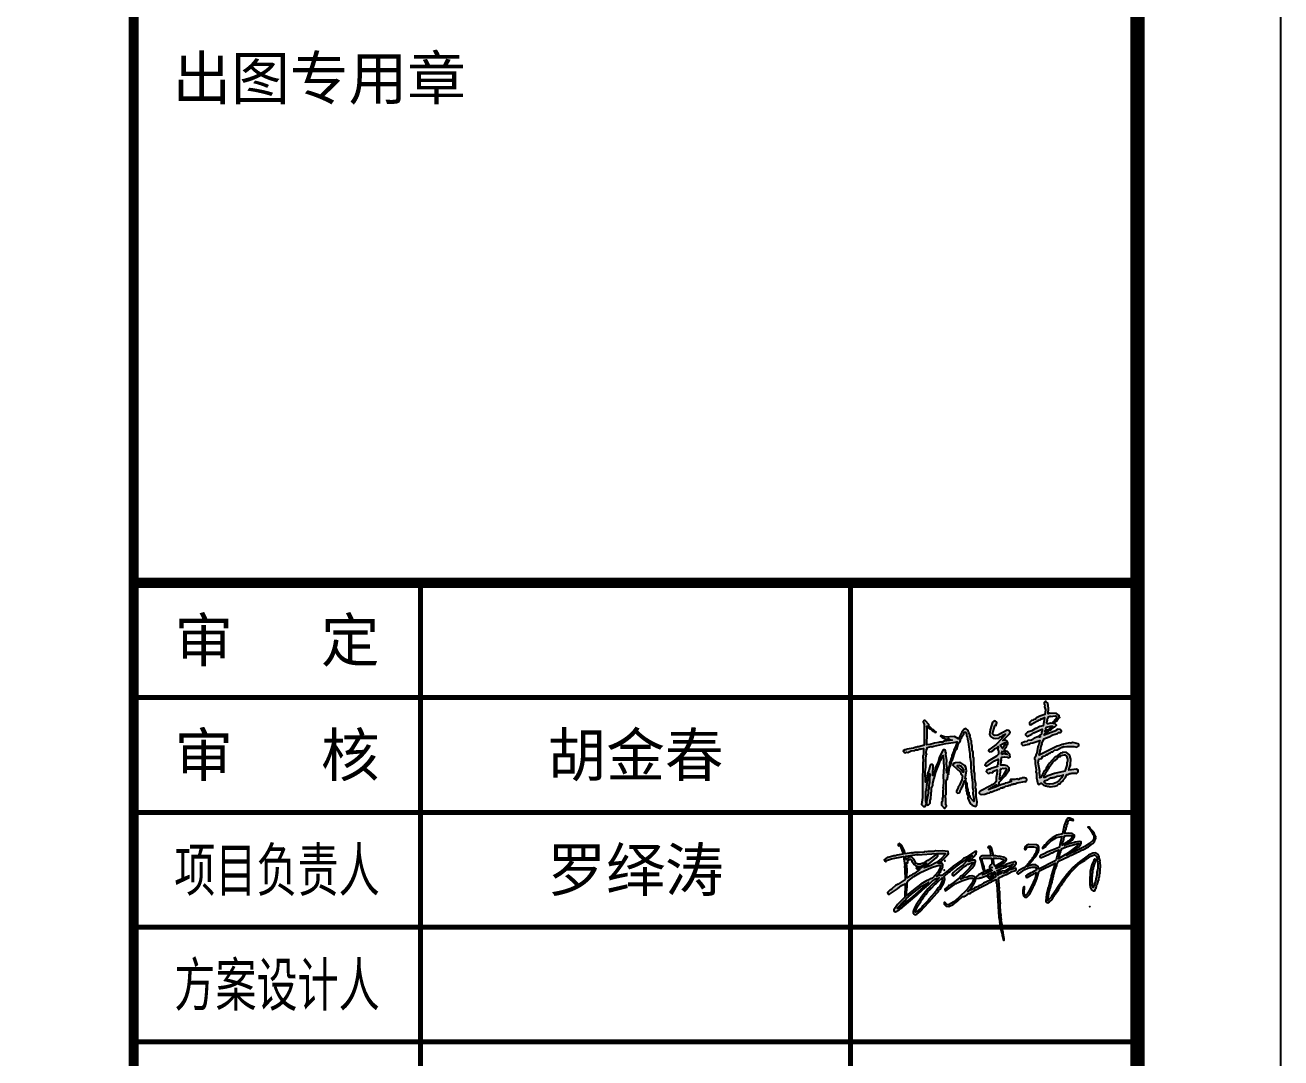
# Model space of a CAD drawing. Extents: x 12300 to 361047, y -1498650 to 1244242.
# Drawn here: x 280691 to 289447, y 100685 to 107884 of the extents above; entities that cross this region are included whole.
import ezdxf
from ezdxf.enums import TextEntityAlignment as Align

# ---------------------------------------------------------------- set-up
doc = ezdxf.new("R2010")
doc.units = 0
doc.header["$LTSCALE"] = 1000
doc.header["$MEASUREMENT"] = 0
doc.layers.get('0').update_dxf_attribs({"color": 8, "linetype": 'CONTINUOUS'})
for name, color, linetype in [('BZ_标准图框', 8, 'CONTINUOUS'), ('TWT_TITLE', 7, 'CONTINUOUS'), ('电子签名', 3, 'CONTINUOUS')]:
    doc.layers.add(name, color=color, linetype=linetype)
doc.styles.add('ht', font='simhei.ttf', dxfattribs={"width": 0.8})

# ---------------------------------------------------------------- blocks, each defined once
blk = doc.blocks.new('胡金春')
at = {"linetype": 'Continuous'}
h = blk.add_hatch(color=0, dxfattribs=at)
h.paths.add_polyline_path([(496, 1285), (478, 1279), (472, 1279), (469, 1277), (467, 1278), (459, 1275), (436, 1271), (433, 1269), (429, 1269), (423, 1265), (429, 1259), (435, 1261), (439, 1260), (451, 1266), (464, 1267), (467, 1269), (473, 1269), (482, 1272), (486, 1271), (487, 1273), (494, 1274), (494, 1250), (492, 1247), (493, 1228), (491, 1226), (492, 1192), (490, 1183), (490, 1103), (487, 1079), (494, 1072), (500, 1072), (504, 1080), (502, 1091), (502, 1124), (504, 1128), (503, 1133), (505, 1137), (505, 1148), (507, 1150), (510, 1169), (516, 1187), (517, 1182), (515, 1175), (515, 1155), (512, 1145), (513, 1144), (512, 1133), (510, 1128), (510, 1117), (504, 1089), (504, 1083), (505, 1079), (510, 1076), (517, 1083), (517, 1092), (519, 1098), (521, 1117), (520, 1120), (522, 1122), (522, 1139), (524, 1140), (526, 1145), (526, 1153), (530, 1165), (529, 1168), (531, 1169), (537, 1191), (549, 1220), (552, 1231), (555, 1234), (555, 1238), (562, 1249), (565, 1208), (563, 1177), (564, 1157), (563, 1140), (561, 1137), (563, 1134), (561, 1124), (561, 1105), (559, 1097), (560, 1096), (559, 1088), (557, 1086), (557, 1076), (567, 1065), (574, 1074), (572, 1077), (572, 1098), (570, 1110), (573, 1114), (573, 1165), (577, 1167), (576, 1171), (579, 1175), (579, 1184), (582, 1190), (585, 1207), (589, 1215), (589, 1220), (591, 1224), (591, 1230), (595, 1234), (606, 1267), (611, 1273), (610, 1276), (613, 1279), (616, 1291), (621, 1296), (623, 1302), (622, 1305), (628, 1312), (628, 1315), (634, 1324), (636, 1330), (640, 1331), (644, 1324), (644, 1319), (646, 1316), (647, 1306), (650, 1297), (654, 1262), (656, 1257), (656, 1245), (659, 1226), (659, 1204), (661, 1195), (660, 1193), (665, 1154), (665, 1138), (667, 1127), (666, 1117), (669, 1099), (669, 1089), (657, 1103), (657, 1108), (653, 1111), (653, 1120), (647, 1124), (645, 1125), (645, 1116), (650, 1106), (649, 1101), (657, 1082), (663, 1076), (675, 1072), (680, 1077), (681, 1087), (678, 1105), (678, 1122), (677, 1131), (675, 1134), (676, 1151), (673, 1167), (673, 1186), (671, 1193), (671, 1212), (669, 1214), (669, 1240), (667, 1246), (667, 1261), (664, 1269), (664, 1280), (661, 1291), (661, 1300), (658, 1304), (659, 1307), (656, 1317), (657, 1320), (651, 1331), (650, 1336), (641, 1343), (635, 1340), (627, 1330), (616, 1307), (602, 1315), (568, 1313), (566, 1315), (562, 1315), (554, 1319), (553, 1317), (559, 1312), (569, 1307), (578, 1306), (580, 1308), (585, 1305), (594, 1303), (566, 1299), (560, 1296), (551, 1296), (547, 1294), (532, 1292), (517, 1287), (505, 1286), (507, 1327), (507, 1342), (505, 1351), (508, 1351), (516, 1342), (518, 1342), (524, 1336), (530, 1333), (531, 1336), (529, 1339), (526, 1339), (513, 1353), (512, 1357), (501, 1370), (500, 1371), (496, 1371), (493, 1367), (496, 1357)])
h.paths.add_polyline_path([(507, 1277), (521, 1280), (523, 1279), (530, 1282), (572, 1291), (598, 1294), (611.1, 1297.3), (607, 1283), (600, 1269), (600, 1265), (593, 1249), (593, 1244), (590, 1240), (587, 1227), (584, 1224), (584, 1216), (575, 1189), (574, 1202), (576, 1206), (574, 1219), (575, 1232), (572, 1254), (573, 1259), (571, 1260), (571, 1266), (568, 1269), (562, 1269), (550, 1244), (545, 1227), (535, 1206), (536, 1203), (534, 1201), (531.1, 1186.7), (531, 1187), (527, 1179), (528, 1215), (525, 1218), (520, 1218), (517, 1215), (512, 1196), (508, 1188), (508, 1182), (506, 1179), (507, 1175), (503, 1167), (503, 1161), (501, 1156), (500, 1192), (502, 1209), (502, 1237), (503.2, 1255.8), (503, 1256), (504, 1271), (505, 1270), (507, 1272)], flags=16)
h.paths.add_polyline_path([(644, 1196), (642, 1208), (638, 1214), (624, 1224), (620, 1224), (619, 1225), (606, 1224), (599, 1221), (596, 1215), (623, 1191), (624, 1187), (630, 1178), (627, 1164), (618, 1143), (615, 1140), (615, 1136), (609, 1126), (609, 1121), (612, 1118), (618, 1119), (622, 1124), (623, 1130), (626, 1133), (625, 1134), (631, 1144), (637, 1161), (640, 1159), (642, 1160), (641, 1168), (639, 1169)], flags=17)
h.paths.add_polyline_path([(633, 1191), (631, 1191), (625, 1199), (612, 1211), (612, 1214), (617, 1215), (620, 1213), (624, 1213), (633, 1202)], flags=16)
h.paths.add_polyline_path([(724, 1322), (728, 1315), (738, 1309), (739, 1310), (746, 1308), (756, 1310), (761, 1314), (768, 1316), (771, 1320), (780, 1324), (767, 1308), (747, 1288), (722, 1269), (721, 1265), (724, 1262), (732, 1263), (734, 1267), (737, 1267), (741, 1272), (750, 1276), (754, 1280), (753, 1269), (755, 1264), (755, 1254), (748, 1247), (719, 1229), (711, 1223), (708, 1216), (711, 1213), (715, 1212), (741, 1231), (754, 1237), (753, 1218), (751, 1215), (752, 1211), (729, 1204), (725, 1201), (723, 1202), (715, 1198), (712, 1193), (719, 1187), (724, 1188), (726, 1190), (735, 1189), (737, 1191), (736, 1193), (750, 1199), (751, 1197), (750, 1184), (747, 1173), (747, 1159), (743, 1153), (741, 1153), (734, 1146), (732, 1148), (727, 1143), (691, 1125), (688, 1121), (688, 1118), (691, 1115), (697, 1113), (708, 1114), (717, 1118), (724, 1119), (728, 1122), (730, 1121), (742, 1127), (748, 1128), (752, 1132), (759, 1132), (764, 1136), (771, 1137), (772, 1139), (775, 1138), (781, 1142), (788, 1143), (792, 1146), (798, 1146), (806.3, 1151), (814, 1151), (820, 1154), (850.4, 1159.6), (854, 1164), (853, 1169), (846, 1171), (838, 1171), (836, 1169), (831, 1169), (825, 1166), (822, 1168), (812, 1165), (797, 1165), (796, 1162), (801, 1159), (787, 1154), (779, 1153), (775, 1150), (763, 1147), (753, 1142), (751, 1143), (748, 1140), (721, 1131), (728, 1134), (729, 1136), (747, 1147), (752, 1144), (755, 1145), (758, 1149), (758, 1156), (779, 1178), (792, 1199.3), (792, 1206), (786, 1213), (776, 1216), (764, 1215), (763, 1222), (765, 1226), (764, 1231), (766, 1232), (765, 1235), (767, 1243), (776, 1245), (790.8, 1242), (796, 1245), (794, 1248), (795, 1251), (793, 1255), (785, 1263), (774.1, 1267.7), (783, 1281), (785, 1287), (788, 1289), (788, 1295), (786, 1296), (786, 1299), (781, 1303), (771, 1302), (794, 1325), (796, 1329), (791, 1336), (785, 1337), (753, 1320), (739.9, 1318.8), (735, 1325), (742, 1353), (750, 1363), (748, 1367), (743.7, 1369.9), (738, 1368), (735, 1365), (726, 1339)])
h.paths.add_polyline_path([(761, 1285), (780.7, 1295.4), (770, 1272.7)], flags=16)
h.paths.add_polyline_path([(770, 1265), (773, 1263), (775, 1263), (785, 1253), (773, 1255), (767, 1253), (766, 1257)], flags=16)
h.paths.add_polyline_path([(767, 1205), (773, 1204), (781, 1205), (784, 1202), (773, 1182), (768, 1177), (768, 1175), (759, 1167), (761, 1181), (760, 1184), (762, 1189), (762, 1202), (766, 1203)], flags=16)
h.paths.add_polyline_path([(899, 1302), (896, 1287), (893, 1281), (889, 1259), (885, 1251), (885, 1247), (881, 1240), (881, 1236), (883, 1234), (883, 1220), (887, 1199), (886, 1192), (888, 1186), (888, 1171), (893, 1150), (895, 1148), (900, 1149), (904, 1153), (912, 1146), (921.3, 1144.1), (921, 1144), (927, 1141), (929, 1142), (936, 1140), (952, 1142), (960, 1145), (966, 1151), (968, 1149), (973, 1155), (981, 1161), (980, 1162), (989, 1173), (994, 1183), (997, 1183), (1004, 1187), (1007, 1186), (1011, 1188), (1024, 1188), (1027, 1186), (1033, 1192), (1033, 1198), (1027, 1201), (1000, 1198), (1006, 1218), (1007, 1236), (1003, 1251), (992, 1260), (980, 1261), (978, 1259), (971, 1257), (955, 1245), (953, 1245), (933, 1223), (926, 1213), (927, 1212), (923, 1209), (920, 1200), (915, 1196), (903, 1173), (900, 1171), (901, 1175), (898, 1190), (899, 1194), (894, 1225), (896, 1237), (906, 1239), (908, 1241), (906, 1243), (912, 1247), (918, 1248), (924.3, 1254.3), (927, 1253), (932, 1257), (935, 1257), (941, 1262), (945, 1262), (951, 1268), (960, 1269), (980.2, 1280.4), (987, 1279), (995, 1281), (1018, 1281), (1028, 1278), (1035, 1283), (1036, 1286), (1033, 1290), (1015, 1294), (1008, 1292), (1003, 1293), (977, 1288), (966, 1283), (960, 1282), (897, 1250), (901, 1263), (900, 1266), (903, 1271), (903, 1277), (907.1, 1290.8), (907, 1291), (911, 1301), (910, 1302), (913, 1304), (913, 1307), (932, 1314), (945, 1321), (961, 1326), (964, 1329), (971, 1329), (975, 1334), (970, 1340), (960, 1341), (958, 1339), (958, 1336), (915, 1320), (917, 1325), (934, 1338), (938, 1339), (949, 1349), (952, 1349), (957, 1355), (952, 1361), (937, 1362), (926.4, 1358.5), (923, 1363), (925, 1368), (924, 1369), (926, 1371), (925, 1373), (930, 1383), (929, 1384), (935, 1386), (936, 1385), (958, 1387.4), (958, 1379), (954, 1373), (952, 1373), (945.5, 1362.5), (946, 1362), (949, 1362), (956, 1369), (959, 1370), (964, 1379), (966, 1379), (969, 1382), (967, 1384), (967, 1389), (958, 1396), (933, 1397), (929, 1395), (930, 1414), (927, 1432), (920.7, 1437), (918, 1437), (915, 1434), (915, 1428), (917, 1426), (916, 1419), (919, 1408), (917, 1392), (900, 1386), (888, 1380), (884, 1376), (879, 1375), (876, 1372), (870, 1371), (863, 1364), (863, 1359), (866, 1356), (871, 1357), (873, 1360), (889, 1369), (894, 1370), (895, 1372), (901, 1374), (903, 1377), (907, 1377), (916, 1382), (911, 1353), (900, 1350), (887, 1343), (884, 1343), (871, 1335), (856, 1330), (849, 1324), (849, 1321), (855, 1316), (872, 1323), (878, 1328), (908, 1341), (908, 1335), (905, 1329), (905, 1324), (902, 1320), (899, 1320), (892, 1314), (880, 1310), (869, 1303), (858, 1301), (854, 1298), (846, 1297), (836, 1292), (836, 1289), (840, 1284), (857, 1287), (858, 1289), (863, 1289), (868, 1292), (875, 1293)])
h.paths.add_polyline_path([(898, 1313), (901, 1315), (902, 1315)], flags=16)
h.paths.add_polyline_path([(918, 1332), (918, 1336), (921, 1338), (920, 1343), (923, 1348), (938, 1351), (941, 1351), (944, 1352), (931, 1340), (925, 1337), (923, 1334)], flags=16)
h.paths.add_polyline_path([(963, 1243), (965, 1243), (970.6, 1248.6), (986.6, 1251.3), (993, 1247), (996, 1236), (996, 1230), (994, 1225), (994, 1216), (987, 1195), (951, 1186), (927, 1178), (917, 1172), (913, 1172), (917.5, 1185.5), (922, 1190), (925, 1197), (926, 1196), (929, 1205), (932, 1206), (934, 1212), (942, 1222), (944, 1222), (946, 1227), (954, 1235), (958, 1237)], flags=16)
h.paths.add_polyline_path([(930, 1205), (931, 1204), (930, 1203)], flags=0)
h.paths.add_polyline_path([(938, 1171), (944, 1171), (945, 1173), (950, 1173), (960, 1177), (978, 1180), (980, 1182), (981, 1182), (975, 1171), (967, 1162), (957, 1155), (946, 1150), (933, 1149), (923, 1151), (915, 1156), (918, 1162), (927, 1164)], flags=16)
at = {"color": 0, "linetype": 'Continuous', "elevation": 15525532}
for points in [[(922, 1436), (921, 1437), (918, 1437), (915, 1434), (915, 1428), (917, 1426), (916, 1419), (919, 1408), (917, 1392), (900, 1386), (888, 1380), (884, 1376), (879, 1375), (876, 1372), (870, 1371), (863, 1364), (863, 1359), (866, 1356), (871, 1357), (873, 1360), (889, 1369), (894, 1370), (895, 1372), (901, 1374), (903, 1377), (907, 1377), (916, 1382), (911, 1353), (900, 1350), (887, 1343), (884, 1343), (871, 1335), (856, 1330), (849, 1324), (849, 1321), (855, 1316), (872, 1323), (878, 1328), (908, 1341), (908, 1335), (905, 1329), (905, 1324), (902, 1320), (899, 1320), (892, 1314), (880, 1310), (869, 1303), (858, 1301), (854, 1298), (846, 1297), (836, 1292), (836, 1289), (840, 1284), (857, 1287), (858, 1289), (863, 1289), (868, 1292), (875, 1293), (899, 1302), (896, 1287), (893, 1281), (889, 1259), (885, 1251), (885, 1247), (881, 1240), (881, 1236), (883, 1234), (883, 1220), (887, 1199), (886, 1192), (888, 1186), (888, 1171), (893, 1150), (895, 1148), (900, 1149), (904, 1153), (912, 1146), (917, 1145), (919, 1143), (921, 1144), (927, 1141), (929, 1142), (936, 1140), (952, 1142), (960, 1145), (963, 1148), (967, 1150), (968, 1149), (973, 1155), (981, 1161), (980, 1162), (989, 1173), (994, 1183), (997, 1183), (1004, 1187), (1007, 1186), (1011, 1188), (1024, 1188), (1027, 1186), (1033, 1192), (1033, 1198), (1027, 1201), (1000, 1198), (1006, 1218), (1007, 1236), (1003, 1251), (992, 1260), (980, 1261), (978, 1259), (971, 1257), (955, 1245), (953, 1245), (933, 1223), (926, 1213), (927, 1212), (923, 1209), (920, 1200), (915, 1196), (903, 1173), (900, 1171), (901, 1175), (898, 1190), (899, 1194), (894, 1225), (896, 1237), (906, 1239), (908, 1241), (906, 1243), (912, 1247), (918, 1248), (922, 1252), (924, 1251), (926, 1253), (925, 1254), (927, 1253), (932, 1257), (935, 1257), (941, 1262), (945, 1262), (951, 1268), (960, 1269), (976, 1278), (981, 1278), (982, 1280), (987, 1279), (995, 1281), (1018, 1281), (1028, 1278), (1035, 1283), (1036, 1286), (1033, 1290), (1015, 1294), (1008, 1292), (1003, 1293), (977, 1288), (966, 1283), (960, 1282), (897, 1250), (901, 1263), (900, 1266), (903, 1271), (903, 1277), (906, 1287), (908, 1289), (907, 1291), (911, 1301), (910, 1302), (913, 1304), (913, 1307), (932, 1314), (945, 1321), (961, 1326), (964, 1329), (971, 1329), (975, 1334), (970, 1340), (960, 1341), (958, 1339), (958, 1336), (915, 1320), (917, 1325), (934, 1338), (938, 1339), (949, 1349), (952, 1349), (957, 1355), (952, 1361), (937, 1362), (928, 1359), (926, 1359), (923, 1363), (925, 1368), (924, 1369), (926, 1371), (925, 1373), (930, 1383), (929, 1384), (935, 1386), (936, 1385), (954, 1387), (958, 1385), (958, 1379), (954, 1373), (952, 1373), (947, 1365), (944, 1364), (946, 1362), (949, 1362), (956, 1369), (959, 1370), (964, 1379), (966, 1379), (969, 1382), (967, 1384), (967, 1389), (958, 1396), (933, 1397), (929, 1395), (930, 1414), (927, 1432), (922, 1436)], [(501, 1370), (500, 1371), (496, 1371), (493, 1367), (496, 1357), (496, 1285), (478, 1279), (472, 1279), (469, 1277), (467, 1278), (459, 1275), (436, 1271), (433, 1269), (429, 1269), (423, 1265), (429, 1259), (435, 1261), (439, 1260), (451, 1266), (464, 1267), (467, 1269), (473, 1269), (482, 1272), (486, 1271), (487, 1273), (494, 1274), (494, 1250), (492, 1247), (493, 1228), (491, 1226), (492, 1192), (490, 1183), (490, 1103), (487, 1079), (494, 1072), (500, 1072), (504, 1080), (502, 1091), (502, 1124), (504, 1128), (503, 1133), (505, 1137), (505, 1144), (507, 1146), (505, 1148), (507, 1150), (510, 1169), (516, 1187), (517, 1182), (515, 1175), (515, 1155), (512, 1145), (513, 1144), (512, 1133), (510, 1128), (510, 1117), (504, 1089), (504, 1083), (505, 1079), (510, 1076), (517, 1083), (517, 1092), (519, 1098), (521, 1117), (520, 1120), (522, 1122), (522, 1139), (524, 1140), (526, 1145), (526, 1153), (530, 1165), (529, 1168), (531, 1169), (537, 1191), (549, 1220), (552, 1231), (555, 1234), (555, 1238), (562, 1249), (565, 1208), (563, 1177), (564, 1157), (563, 1140), (561, 1137), (563, 1134), (561, 1124), (561, 1105), (559, 1097), (560, 1096), (559, 1088), (557, 1086), (557, 1076), (567, 1065), (574, 1074), (572, 1077), (572, 1098), (570, 1110), (573, 1114), (573, 1161), (575, 1166), (577, 1167), (576, 1171), (579, 1175), (579, 1182), (582, 1184), (580, 1186), (582, 1190), (585, 1207), (589, 1215), (589, 1220), (591, 1224), (591, 1230), (595, 1234), (606, 1267), (611, 1273), (610, 1276), (613, 1279), (616, 1291), (621, 1296), (623, 1302), (622, 1305), (628, 1312), (628, 1315), (634, 1324), (636, 1330), (640, 1331), (644, 1324), (644, 1319), (646, 1316), (647, 1306), (650, 1297), (654, 1262), (656, 1257), (656, 1245), (659, 1226), (659, 1204), (661, 1195), (660, 1193), (665, 1154), (665, 1138), (667, 1127), (666, 1117), (669, 1099), (669, 1089), (657, 1103), (657, 1108), (653, 1111), (653, 1120), (650, 1122), (650, 1130), (646, 1141), (646, 1151), (642, 1157), (639, 1155), (641, 1153), (640, 1148), (642, 1147), (642, 1137), (644, 1130), (643, 1126), (645, 1125), (645, 1116), (650, 1106), (649, 1101), (657, 1082), (663, 1076), (675, 1072), (680, 1077), (681, 1087), (678, 1105), (678, 1122), (677, 1131), (675, 1134), (676, 1151), (673, 1167), (673, 1186), (671, 1193), (671, 1212), (669, 1214), (669, 1240), (667, 1246), (667, 1261), (664, 1269), (664, 1280), (661, 1291), (661, 1300), (658, 1304), (659, 1307), (656, 1317), (657, 1320), (651, 1331), (650, 1336), (641, 1343), (635, 1340), (627, 1330), (616, 1307), (602, 1315), (568, 1313), (566, 1315), (562, 1315), (554, 1319), (553, 1317), (559, 1312), (569, 1307), (578, 1306), (580, 1308), (585, 1305), (594, 1303), (566, 1299), (560, 1296), (551, 1296), (547, 1294), (532, 1292), (517, 1287), (505, 1286), (507, 1327), (507, 1342), (505, 1351), (508, 1351), (516, 1342), (518, 1342), (524, 1336), (530, 1333), (531, 1336), (529, 1339), (526, 1339), (513, 1353), (512, 1357), (501, 1370)], [(745, 1369), (744, 1370), (738, 1368), (735, 1365), (726, 1339), (724, 1322), (728, 1315), (738, 1309), (739, 1310), (746, 1308), (756, 1310), (761, 1314), (768, 1316), (771, 1320), (780, 1324), (767, 1308), (747, 1288), (722, 1269), (721, 1265), (724, 1262), (732, 1263), (734, 1267), (737, 1267), (741, 1272), (750, 1276), (754, 1280), (753, 1269), (755, 1264), (755, 1254), (748, 1247), (719, 1229), (711, 1223), (708, 1216), (711, 1213), (715, 1212), (741, 1231), (754, 1237), (753, 1218), (751, 1215), (752, 1211), (729, 1204), (725, 1201), (723, 1202), (715, 1198), (712, 1193), (719, 1187), (724, 1188), (726, 1190), (735, 1189), (737, 1191), (736, 1193), (750, 1199), (751, 1197), (750, 1184), (747, 1173), (747, 1159), (743, 1153), (741, 1153), (737, 1149), (733, 1147), (732, 1148), (727, 1143), (691, 1125), (688, 1121), (688, 1118), (691, 1115), (697, 1113), (708, 1114), (717, 1118), (724, 1119), (728, 1122), (730, 1121), (742, 1127), (748, 1128), (750, 1130), (752, 1129), (754, 1132), (759, 1132), (764, 1136), (771, 1137), (772, 1139), (775, 1138), (781, 1142), (788, 1143), (792, 1146), (798, 1146), (803, 1149), (806, 1148), (808, 1151), (814, 1151), (820, 1154), (847, 1159), (849, 1158), (854, 1164), (853, 1169), (846, 1171), (838, 1171), (836, 1169), (831, 1169), (825, 1166), (822, 1168), (812, 1165), (797, 1165), (796, 1162), (801, 1159), (787, 1154), (779, 1153), (775, 1150), (763, 1147), (753, 1142), (751, 1143), (748, 1140), (721, 1131), (728, 1134), (729, 1136), (747, 1147), (752, 1144), (755, 1145), (758, 1149), (758, 1156), (779, 1178), (790, 1196), (792, 1197), (792, 1206), (786, 1213), (776, 1216), (764, 1215), (763, 1222), (765, 1226), (764, 1231), (766, 1232), (765, 1235), (767, 1243), (776, 1245), (786, 1243), (789, 1241), (796, 1245), (794, 1248), (795, 1251), (793, 1255), (785, 1263), (778, 1266), (775, 1269), (783, 1281), (785, 1287), (788, 1289), (788, 1295), (786, 1296), (786, 1299), (781, 1303), (771, 1302), (794, 1325), (796, 1329), (791, 1336), (785, 1337), (753, 1320), (742, 1319), (739, 1320), (735, 1325), (742, 1353), (750, 1363), (748, 1367), (745, 1369)], [(536, 1332), (534, 1333), (533, 1331), (537, 1329), (538, 1331), (536, 1332)], [(749, 1355), (747, 1356), (746, 1355), (749, 1355)], [(901, 1315), (902, 1315), (898, 1313), (901, 1315)], [(938, 1351), (941, 1351), (944, 1352), (931, 1340), (925, 1337), (923, 1334), (918, 1332), (918, 1336), (921, 1338), (920, 1343), (923, 1348), (938, 1351)], [(610, 1297), (611, 1297), (607, 1283), (600, 1269), (600, 1265), (593, 1249), (593, 1244), (590, 1240), (587, 1227), (584, 1224), (584, 1216), (575, 1189), (574, 1202), (576, 1206), (574, 1219), (575, 1232), (572, 1254), (573, 1259), (571, 1260), (571, 1266), (568, 1269), (562, 1269), (550, 1244), (545, 1227), (535, 1206), (536, 1203), (534, 1201), (532, 1191), (530, 1189), (531, 1187), (527, 1179), (528, 1215), (525, 1218), (520, 1218), (517, 1215), (512, 1196), (508, 1188), (508, 1182), (506, 1179), (507, 1175), (503, 1167), (503, 1161), (501, 1156), (500, 1192), (502, 1209), (502, 1237), (503, 1252), (505, 1254), (503, 1256), (504, 1271), (505, 1270), (507, 1272), (507, 1277), (521, 1280), (523, 1279), (530, 1282), (572, 1291), (598, 1294), (610, 1297)], [(778, 1294), (780, 1294), (772, 1277), (769, 1274), (761, 1285), (778, 1294)], [(770, 1265), (773, 1263), (775, 1263), (785, 1253), (773, 1255), (767, 1253), (766, 1257), (770, 1265)], [(985, 1251), (987, 1251), (993, 1247), (996, 1236), (996, 1230), (994, 1225), (994, 1216), (987, 1195), (951, 1186), (927, 1178), (917, 1172), (913, 1172), (916, 1181), (919, 1184), (918, 1186), (922, 1190), (925, 1197), (926, 1196), (929, 1205), (932, 1206), (934, 1212), (942, 1222), (944, 1222), (946, 1227), (951, 1232), (953, 1232), (955, 1234), (954, 1235), (958, 1237), (963, 1243), (965, 1243), (968, 1246), (971, 1246), (973, 1249), (985, 1251)], [(620, 1224), (619, 1225), (606, 1224), (599, 1221), (596, 1215), (623, 1191), (624, 1187), (630, 1178), (627, 1164), (618, 1143), (615, 1140), (615, 1136), (609, 1126), (609, 1121), (612, 1118), (618, 1119), (622, 1124), (623, 1130), (626, 1133), (625, 1134), (631, 1144), (637, 1161), (640, 1159), (642, 1160), (641, 1168), (639, 1169), (644, 1196), (642, 1208), (638, 1214), (624, 1224), (620, 1224)], [(617, 1215), (620, 1213), (624, 1213), (633, 1202), (633, 1191), (631, 1191), (625, 1199), (612, 1211), (612, 1214), (617, 1215)], [(767, 1205), (773, 1204), (781, 1205), (784, 1202), (773, 1182), (768, 1177), (768, 1175), (759, 1167), (761, 1181), (760, 1184), (762, 1189), (762, 1202), (766, 1203), (767, 1205)], [(931, 1204), (930, 1205), (930, 1203), (931, 1204)], [(1006, 1213), (1005, 1214), (1005, 1212), (1006, 1213)], [(642, 1169), (641, 1170), (641, 1168), (642, 1169)], [(980, 1182), (981, 1182), (975, 1171), (967, 1162), (957, 1155), (946, 1150), (933, 1149), (923, 1151), (915, 1156), (918, 1162), (927, 1164), (938, 1171), (944, 1171), (945, 1173), (950, 1173), (960, 1177), (978, 1180), (980, 1182)]]:
    blk.add_lwpolyline(points, dxfattribs=at)
blk = doc.blocks.new('罗绎涛')
at = {"linetype": 'Continuous'}
h = blk.add_hatch(color=0, dxfattribs=at)
h.paths.add_polyline_path([(601, 1412), (568, 1389), (557, 1383), (541, 1369), (533, 1363), (531, 1363), (519, 1351), (522, 1344), (528, 1344), (566, 1368), (585, 1383), (601, 1392), (599, 1329), (566, 1295), (549, 1270), (548, 1267), (550, 1262), (557, 1261), (574, 1271), (579, 1276), (588, 1281), (656, 1338), (682, 1363), (709, 1386), (731, 1408), (735, 1409), (740, 1414), (741, 1413), (753, 1418), (760, 1419), (707, 1368), (678, 1332), (653, 1294), (645, 1279), (639, 1262), (639, 1256), (643, 1250), (647, 1248), (656, 1251), (672, 1264), (729, 1324), (729, 1326), (756, 1356), (757, 1360), (764, 1367), (781, 1396), (785, 1412), (783, 1425), (804, 1445), (810, 1448), (815, 1454), (863, 1490), (870, 1493), (877, 1500), (913, 1523), (900, 1508), (887, 1497), (871, 1480), (843, 1460), (826, 1444), (820, 1436), (820, 1433), (827, 1429), (878, 1474), (885, 1477), (893, 1483), (896, 1483), (912, 1490), (918, 1490), (914, 1482), (899, 1463), (865, 1429), (862, 1428), (856, 1421), (831, 1400), (807, 1384), (803, 1384), (802, 1381), (785, 1367), (787, 1361), (791, 1359), (837, 1393), (840, 1393), (843, 1396), (848, 1397), (865, 1406), (902, 1418), (915, 1418), (919, 1416), (919, 1411), (916, 1406), (914, 1398), (891, 1367), (849, 1326), (827, 1308), (803, 1294), (793, 1295), (785, 1305), (783, 1304), (783, 1297), (792, 1288), (804, 1286), (824, 1295), (845, 1310), (868, 1332), (877, 1332), (880, 1335), (884, 1336), (898, 1346), (903, 1347), (907, 1351), (956, 1378), (987, 1393), (990, 1396), (1002, 1400), (1006, 1404), (1023, 1412), (1026, 1400), (1025, 1398), (1027, 1390), (1037, 1237), (1041, 1216), (1040, 1214), (1042, 1208), (1043, 1194), (1047, 1182), (1046, 1178), (1052, 1157), (1052, 1151), (1057, 1136), (1057, 1131), (1060, 1128), (1062, 1129), (1062, 1135), (1058, 1151), (1057, 1167), (1054, 1176), (1054, 1188), (1052, 1191), (1053, 1196), (1051, 1198), (1052, 1202), (1048, 1220), (1049, 1225), (1048, 1235), (1046, 1239), (1047, 1246), (1045, 1257), (1043, 1295), (1044, 1302), (1042, 1306), (1043, 1310), (1041, 1326), (1041, 1356), (1039, 1362), (1040, 1375), (1038, 1376), (1039, 1386), (1037, 1388), (1038, 1393), (1036, 1399), (1037, 1407), (1035, 1412), (1035, 1418), (1043, 1423), (1050, 1425), (1058, 1430), (1060, 1429), (1062, 1432), (1072, 1435), (1097, 1448), (1115, 1454), (1118, 1457), (1118, 1461), (1115, 1464), (1083, 1455), (1109, 1474), (1118, 1486), (1118, 1490), (1114, 1493), (1107, 1493), (1102, 1490), (1097, 1490), (1070, 1481), (1063, 1477), (1024, 1462), (1024, 1467), (1032, 1473), (1036, 1473), (1037, 1475), (1063, 1490), (1069, 1496), (1073, 1505), (1071, 1509), (1065, 1514), (1039, 1520), (1037, 1519), (1022, 1522), (1010, 1522), (1011, 1527), (1002, 1560), (997, 1566), (988, 1565), (985, 1561), (987, 1559), (991, 1560), (991, 1556), (995, 1549), (1000, 1521), (959, 1521), (953, 1519), (948, 1514), (948, 1508), (952, 1502), (951, 1501), (955, 1493), (963, 1460), (968, 1447), (942, 1433), (930, 1423), (930, 1419), (933, 1416), (946, 1417), (948, 1419), (953, 1419), (978, 1429), (988, 1419), (996, 1416), (1003, 1416), (1010, 1423), (1014, 1445), (1017, 1447), (1022, 1425), (996, 1409), (965, 1394), (951, 1385), (943, 1382), (938, 1378), (924, 1372), (923, 1370), (909, 1363), (904, 1362), (893, 1355), (906, 1370), (921, 1391), (928, 1406), (929, 1416), (927, 1421), (922, 1425), (911, 1428), (899, 1427), (890, 1423), (875, 1420), (860, 1413), (898, 1449), (912, 1464), (924, 1480), (929, 1495), (929, 1497), (925, 1501), (915, 1501), (898, 1495), (919, 1515), (920, 1518), (931, 1530), (933, 1541), (931, 1543), (925, 1542), (886, 1516), (873, 1509), (864, 1501), (824, 1473), (822, 1470), (815, 1466), (794, 1447), (771, 1430), (759, 1430), (747, 1426), (751, 1429), (764, 1447), (767, 1447), (766, 1450), (769, 1456), (772, 1458), (773, 1466), (777, 1471), (775, 1472), (776, 1479), (771, 1487), (759, 1488), (754, 1486), (767, 1494), (796, 1523), (798, 1529), (799, 1528), (803, 1533), (801, 1542), (774, 1545), (754, 1543), (742, 1544), (734, 1542), (706, 1542), (700, 1540), (693, 1541), (688, 1539), (668, 1537), (647, 1537), (642, 1535), (637, 1536), (634, 1534), (630, 1535), (601, 1531), (597, 1547), (585, 1571), (580, 1576), (575, 1578), (573, 1579), (568, 1575), (568, 1570), (570, 1568), (574, 1570), (579, 1565), (592, 1531), (591, 1529), (564, 1525), (556, 1522), (549, 1522), (522, 1513), (518, 1513), (504, 1503), (506, 1497), (512, 1494), (514, 1499), (537, 1508), (594, 1519), (599, 1476), (598, 1474), (600, 1456)])
h.paths.add_polyline_path([(610, 1399), (614, 1404), (642, 1426), (672, 1444), (724, 1467), (748, 1475), (756, 1476), (758, 1478), (761, 1477), (764, 1478), (766, 1476), (764, 1467), (753, 1445), (729, 1418), (721, 1414), (718, 1414), (715, 1411), (697, 1403), (674, 1389), (640, 1364), (606, 1335), (610, 1379)], flags=16)
h.paths.add_polyline_path([(611, 1419), (609, 1423), (610, 1456), (607, 1489), (613, 1489), (613, 1496), (615, 1501), (623, 1506), (626, 1506), (630, 1502), (632, 1497), (643, 1481), (645, 1481), (650, 1476), (660, 1472), (671, 1472), (683, 1476), (700, 1487), (676, 1465), (654, 1466), (652, 1464), (656, 1461), (670, 1460), (653, 1445), (641, 1437), (637, 1436), (633, 1432), (622, 1427)], flags=16)
h.paths.add_polyline_path([(679, 1381), (709, 1398), (710, 1399), (697, 1385), (626, 1323), (582, 1290), (573, 1281), (565, 1277), (565, 1279), (596, 1312), (600, 1312), (606, 1322), (630, 1344)], flags=16)
h.paths.add_polyline_path([(653, 1486), (659, 1484), (660, 1482), (673, 1482), (675, 1484), (685, 1487), (699, 1497), (706, 1500), (746, 1528), (753, 1527), (753, 1521), (745, 1512), (690, 1466), (717, 1475), (747, 1490), (769, 1508), (785, 1526), (788, 1532), (787, 1533), (747, 1533), (659, 1526), (657, 1527), (604, 1520), (604, 1516), (606, 1504), (612, 1511), (622, 1517), (632, 1516), (641, 1506)], flags=17)
h.paths.add_polyline_path([(691, 1337), (695, 1340), (695, 1342), (700, 1344), (702, 1349), (705, 1351), (704, 1353), (707, 1354), (707, 1356), (719, 1367), (721, 1371), (723, 1371), (741, 1389), (742, 1392), (746, 1393), (752, 1399), (753, 1402), (755, 1402), (772, 1418), (774, 1419), (774, 1406), (763, 1381), (755, 1372), (746, 1358), (739, 1352), (738, 1349), (710, 1318), (709, 1315), (683, 1289), (678, 1282), (655, 1262), (650, 1260), (650, 1266), (660, 1289), (674, 1309), (674, 1312), (687, 1328), (687, 1330), (692, 1336)], flags=16)
h.paths.add_polyline_path([(961, 1433), (970, 1439), (972, 1439), (973, 1437)], flags=16)
h.paths.add_polyline_path([(961, 1492), (960, 1505), (958, 1509), (966, 1511), (988, 1511), (1001, 1511), (1003, 1509), (1002, 1504), (1004, 1495), (1004, 1484), (999, 1480), (994, 1471), (994, 1467), (997, 1461), (992, 1460), (987, 1456), (975, 1450), (972, 1454), (968, 1466), (968, 1471)], flags=16)
h.paths.add_polyline_path([(977, 1443), (1001, 1456), (1003, 1456), (1005, 1454), (1003, 1451), (980, 1441), (978, 1441)], flags=16)
h.paths.add_polyline_path([(985, 1432), (986, 1434), (1004.1, 1442.5), (1002, 1431), (998, 1424), (993, 1425)], flags=16)
h.paths.add_polyline_path([(1003, 1467), (1004, 1469), (1004, 1465)], flags=16)
h.paths.add_polyline_path([(1014, 1484), (1012, 1509), (1012, 1511), (1014, 1511), (1027, 1511), (1044, 1509), (1052, 1506), (1057, 1506), (1062, 1502), (1054, 1494), (1042, 1486), (1034, 1483), (1029, 1478), (1019, 1474)], flags=16)
h.paths.add_polyline_path([(1028, 1451), (1029, 1454), (1043, 1459), (1049, 1463), (1060, 1466), (1062, 1469), (1067, 1469), (1076, 1474), (1084, 1475), (1095, 1480), (1099, 1480), (1101, 1482), (1104, 1482), (1087, 1466), (1066, 1452), (1039, 1449), (1035, 1451)], flags=16)
h.paths.add_polyline_path([(1030, 1436), (1030, 1446), (1032, 1446), (1039, 1444), (1049, 1445), (1052, 1443), (1050, 1443), (1043, 1437), (1035, 1434), (1033, 1432)], flags=16)
h.paths.add_polyline_path([(1060, 1441), (1069, 1447), (1073, 1448), (1075, 1448), (1069, 1444)], flags=16)
h.paths.add_polyline_path([(1211, 1453), (1205, 1452), (1203, 1450), (1196, 1448), (1195, 1446), (1192, 1446), (1189, 1443), (1186, 1443), (1167, 1432), (1162, 1428), (1163, 1423), (1169, 1421), (1187, 1432), (1207, 1442), (1211, 1442), (1205, 1418), (1197, 1397), (1175, 1352), (1169, 1343), (1162, 1337), (1156, 1340), (1154, 1351), (1154, 1361), (1156, 1368), (1156, 1378), (1154, 1379), (1150, 1374), (1151, 1368), (1149, 1363), (1148, 1348), (1151, 1335), (1158, 1329), (1167, 1330), (1181, 1344), (1197, 1375), (1198, 1380), (1201, 1384), (1214, 1414), (1221, 1441), (1221, 1446), (1226, 1451), (1298, 1487), (1280, 1429), (1281, 1427), (1275, 1409), (1267, 1374), (1264, 1369), (1265, 1367), (1259, 1344), (1255, 1311), (1259, 1306), (1264, 1303), (1273, 1307), (1284, 1319), (1284, 1321), (1290, 1328), (1290, 1330), (1293, 1332), (1299, 1343), (1314, 1364), (1313, 1365), (1319, 1372), (1321, 1378), (1329, 1387), (1328, 1388), (1332, 1392), (1334, 1398), (1343, 1408), (1344, 1412), (1364, 1436), (1368, 1443), (1404, 1478), (1415, 1487), (1417, 1487), (1419, 1490), (1438, 1502), (1438, 1504), (1442, 1505), (1465, 1520), (1482, 1526), (1485, 1525), (1491, 1518), (1495, 1505), (1494, 1504), (1497, 1482), (1497, 1469), (1495, 1452), (1493, 1447), (1493, 1431), (1489, 1421), (1486, 1403), (1475, 1374), (1471, 1388), (1472, 1396), (1470, 1398), (1470, 1424), (1472, 1427), (1471, 1433), (1473, 1444), (1472, 1446), (1474, 1449), (1474, 1459), (1476, 1461), (1477, 1470), (1480, 1475), (1480, 1479), (1482, 1480), (1481, 1483), (1483, 1485), (1484, 1492), (1487, 1498), (1486, 1504), (1483, 1507), (1479, 1503), (1479, 1499), (1476, 1496), (1469, 1479), (1462, 1450), (1461, 1427), (1459, 1422), (1459, 1391), (1461, 1388), (1460, 1387), (1462, 1382), (1462, 1376), (1468, 1363), (1477, 1357), (1479, 1359), (1481, 1358), (1485, 1364), (1484, 1366), (1489, 1373), (1493, 1389), (1495, 1391), (1497, 1399), (1496, 1400), (1498, 1401), (1498, 1407), (1499, 1405), (1501, 1409), (1500, 1411), (1502, 1413), (1502, 1421), (1504, 1425), (1504, 1434), (1508, 1442), (1505, 1444), (1508, 1451), (1507, 1457), (1509, 1474), (1508, 1490), (1506, 1495), (1507, 1502), (1505, 1505), (1503, 1519), (1498, 1528), (1487, 1535), (1474, 1534), (1453, 1524), (1411, 1494), (1381, 1467), (1351, 1434), (1351, 1432), (1332, 1408), (1307, 1369), (1305, 1368), (1299, 1357), (1281, 1333), (1280, 1329), (1265, 1314), (1271, 1355), (1274, 1362), (1273, 1364), (1277, 1374), (1276, 1376), (1278, 1378), (1278, 1384), (1282, 1391), (1281, 1394), (1284, 1399), (1284, 1406), (1287, 1412), (1287, 1417), (1291, 1427), (1291, 1432), (1293, 1435), (1299, 1460), (1301, 1462), (1300, 1463), (1306, 1477), (1306, 1481), (1314, 1496), (1361, 1519), (1372, 1524), (1375, 1524), (1393, 1534), (1396, 1534), (1399, 1537), (1410, 1541), (1421, 1548), (1427, 1549), (1454, 1564), (1474, 1579), (1482, 1588), (1486, 1600), (1488, 1602), (1486, 1604), (1487, 1611), (1484, 1615), (1480, 1626), (1473, 1634), (1472, 1638), (1461, 1649), (1459, 1653), (1456, 1655), (1451, 1654), (1464, 1639), (1472, 1627), (1472, 1624), (1475, 1622), (1478, 1613), (1478, 1602), (1475, 1594), (1458, 1578), (1437, 1565), (1403, 1548), (1400, 1548), (1387, 1540), (1384, 1540), (1380, 1537), (1375, 1536), (1369, 1532), (1366, 1532), (1352, 1525), (1375, 1539), (1396, 1554), (1399, 1558), (1408, 1563), (1417, 1572), (1420, 1579), (1419, 1586), (1414, 1588), (1391, 1585), (1388, 1583), (1368, 1579), (1345, 1571), (1378, 1595), (1389, 1611), (1389, 1618), (1378, 1625), (1362, 1627), (1344, 1625), (1347, 1643), (1349, 1646), (1350, 1654), (1353, 1660), (1354, 1668), (1357, 1673), (1359, 1683), (1366, 1688), (1380, 1686), (1384, 1687), (1383, 1691), (1366, 1696), (1364, 1697), (1358, 1696), (1349, 1686), (1341, 1662), (1333, 1623), (1306, 1617), (1284, 1605), (1272, 1596), (1258, 1582), (1255, 1576), (1250, 1572), (1239, 1558), (1240, 1555), (1256, 1567), (1256, 1569), (1259, 1569), (1272, 1584), (1282, 1592), (1305, 1606), (1330, 1612), (1322, 1580), (1323, 1578), (1321, 1576), (1318, 1562), (1305, 1555), (1265, 1540), (1244, 1529), (1232, 1525), (1227, 1520), (1227, 1518), (1231, 1514), (1235, 1514), (1268, 1528), (1281, 1536), (1284, 1536), (1298, 1543), (1315, 1549), (1313, 1538), (1311, 1536), (1307, 1515), (1304, 1510), (1303, 1503), (1298, 1498), (1223, 1460), (1219, 1472), (1208, 1479), (1192, 1479), (1169, 1472), (1186, 1490), (1186, 1492), (1195, 1501), (1198, 1507), (1208, 1518), (1208, 1521), (1215, 1530), (1215, 1533), (1221, 1542), (1223, 1548), (1223, 1562), (1218, 1569), (1212, 1572), (1176, 1574), (1167, 1571), (1159, 1565), (1157, 1561), (1158, 1557), (1156, 1555), (1158, 1551), (1162, 1551), (1169, 1561), (1177, 1564), (1198, 1564), (1212, 1560), (1214, 1552), (1207, 1533), (1205, 1532), (1194, 1512), (1191, 1510), (1191, 1508), (1178, 1493), (1178, 1491), (1159, 1470), (1153, 1465), (1147, 1463), (1130, 1453), (1122, 1446), (1121, 1442), (1125, 1438), (1129, 1438), (1158, 1458), (1172, 1464), (1191, 1469), (1207, 1469), (1212, 1461)])
h.paths.add_polyline_path([(1314, 1508), (1316, 1509.2), (1316, 1513), (1319, 1520), (1318, 1523), (1321, 1527), (1321, 1534), (1325, 1541), (1324, 1543), (1326, 1546), (1328, 1549), (1328, 1554), (1355, 1565), (1406, 1578), (1409, 1578), (1409, 1576), (1400, 1566), (1367, 1541), (1357, 1536), (1347, 1528), (1316, 1509.2), (1316, 1509)], flags=16)
h.paths.add_polyline_path([(1331, 1571), (1352, 1583), (1358, 1589), (1360, 1589), (1375, 1604), (1379, 1611), (1379, 1614), (1373, 1616), (1361, 1616), (1349, 1616), (1341, 1613), (1343, 1612), (1341, 1611), (1339, 1598), (1332, 1580)], flags=17)
at = {"linetype": 'Continuous', "elevation": 15943667}
for points in [[(1366, 1696), (1364, 1697), (1358, 1696), (1349, 1686), (1341, 1662), (1333, 1623), (1306, 1617), (1284, 1605), (1272, 1596), (1258, 1582), (1255, 1576), (1250, 1572), (1239, 1558), (1240, 1555), (1256, 1567), (1256, 1569), (1259, 1569), (1272, 1584), (1282, 1592), (1305, 1606), (1330, 1612), (1322, 1580), (1323, 1578), (1321, 1576), (1318, 1562), (1305, 1555), (1265, 1540), (1244, 1529), (1232, 1525), (1227, 1520), (1227, 1518), (1231, 1514), (1235, 1514), (1268, 1528), (1281, 1536), (1284, 1536), (1298, 1543), (1315, 1549), (1313, 1538), (1311, 1536), (1307, 1515), (1304, 1510), (1303, 1503), (1298, 1498), (1223, 1460), (1219, 1472), (1208, 1479), (1192, 1479), (1169, 1472), (1186, 1490), (1186, 1492), (1195, 1501), (1198, 1507), (1208, 1518), (1208, 1521), (1215, 1530), (1215, 1533), (1221, 1542), (1223, 1548), (1223, 1562), (1218, 1569), (1212, 1572), (1176, 1574), (1167, 1571), (1159, 1565), (1157, 1561), (1158, 1557), (1156, 1555), (1158, 1551), (1162, 1551), (1169, 1561), (1177, 1564), (1198, 1564), (1212, 1560), (1214, 1552), (1207, 1533), (1205, 1532), (1194, 1512), (1191, 1510), (1191, 1508), (1178, 1493), (1178, 1491), (1159, 1470), (1153, 1465), (1147, 1463), (1130, 1453), (1122, 1446), (1121, 1442), (1125, 1438), (1129, 1438), (1158, 1458), (1172, 1464), (1191, 1469), (1207, 1469), (1212, 1461), (1211, 1453), (1205, 1452), (1203, 1450), (1196, 1448), (1195, 1446), (1192, 1446), (1189, 1443), (1186, 1443), (1167, 1432), (1162, 1428), (1163, 1423), (1169, 1421), (1187, 1432), (1207, 1442), (1211, 1442), (1205, 1418), (1197, 1397), (1175, 1352), (1169, 1343), (1162, 1337), (1156, 1340), (1154, 1351), (1154, 1361), (1156, 1368), (1156, 1378), (1154, 1379), (1150, 1374), (1151, 1368), (1149, 1363), (1148, 1348), (1151, 1335), (1158, 1329), (1167, 1330), (1181, 1344), (1197, 1375), (1198, 1380), (1201, 1384), (1214, 1414), (1221, 1441), (1221, 1446), (1226, 1451), (1298, 1487), (1280, 1429), (1281, 1427), (1275, 1409), (1267, 1374), (1264, 1369), (1265, 1367), (1259, 1344), (1255, 1311), (1259, 1306), (1264, 1303), (1273, 1307), (1284, 1319), (1284, 1321), (1290, 1328), (1290, 1330), (1293, 1332), (1299, 1343), (1314, 1364), (1313, 1365), (1319, 1372), (1321, 1378), (1329, 1387), (1328, 1388), (1332, 1392), (1334, 1398), (1343, 1408), (1344, 1412), (1364, 1436), (1368, 1443), (1404, 1478), (1415, 1487), (1417, 1487), (1419, 1490), (1438, 1502), (1438, 1504), (1442, 1505), (1465, 1520), (1482, 1526), (1485, 1525), (1491, 1518), (1495, 1505), (1494, 1504), (1497, 1482), (1497, 1469), (1495, 1452), (1493, 1447), (1493, 1431), (1489, 1421), (1486, 1403), (1475, 1374), (1471, 1388), (1472, 1396), (1470, 1398), (1470, 1424), (1472, 1427), (1471, 1433), (1473, 1444), (1472, 1446), (1474, 1449), (1474, 1459), (1476, 1461), (1477, 1470), (1480, 1475), (1480, 1479), (1482, 1480), (1481, 1483), (1483, 1485), (1484, 1492), (1487, 1498), (1486, 1504), (1483, 1507), (1479, 1503), (1479, 1499), (1476, 1496), (1469, 1479), (1462, 1450), (1461, 1427), (1459, 1422), (1459, 1391), (1461, 1388), (1460, 1387), (1462, 1382), (1462, 1376), (1468, 1363), (1477, 1357), (1479, 1359), (1481, 1358), (1485, 1364), (1484, 1366), (1489, 1373), (1493, 1389), (1495, 1391), (1497, 1399), (1496, 1400), (1498, 1401), (1498, 1407), (1499, 1405), (1501, 1409), (1500, 1411), (1502, 1413), (1502, 1421), (1504, 1425), (1504, 1434), (1508, 1442), (1505, 1444), (1508, 1451), (1507, 1457), (1509, 1474), (1508, 1490), (1506, 1495), (1507, 1502), (1505, 1505), (1503, 1519), (1498, 1528), (1487, 1535), (1474, 1534), (1453, 1524), (1411, 1494), (1381, 1467), (1351, 1434), (1351, 1432), (1332, 1408), (1307, 1369), (1305, 1368), (1299, 1357), (1281, 1333), (1280, 1329), (1265, 1314), (1271, 1355), (1274, 1362), (1273, 1364), (1277, 1374), (1276, 1376), (1278, 1378), (1278, 1384), (1282, 1391), (1281, 1394), (1284, 1399), (1284, 1406), (1287, 1412), (1287, 1417), (1291, 1427), (1291, 1432), (1293, 1435), (1299, 1460), (1301, 1462), (1300, 1463), (1306, 1477), (1306, 1481), (1314, 1496), (1361, 1519), (1372, 1524), (1375, 1524), (1393, 1534), (1396, 1534), (1399, 1537), (1410, 1541), (1421, 1548), (1427, 1549), (1454, 1564), (1474, 1579), (1482, 1588), (1486, 1600), (1488, 1602), (1486, 1604), (1487, 1611), (1484, 1615), (1480, 1626), (1473, 1634), (1472, 1638), (1461, 1649), (1459, 1653), (1456, 1655), (1451, 1654), (1464, 1639), (1472, 1627), (1472, 1624), (1475, 1622), (1478, 1613), (1478, 1602), (1475, 1594), (1458, 1578), (1437, 1565), (1403, 1548), (1400, 1548), (1387, 1540), (1384, 1540), (1380, 1537), (1375, 1536), (1369, 1532), (1366, 1532), (1352, 1525), (1375, 1539), (1396, 1554), (1399, 1558), (1408, 1563), (1417, 1572), (1420, 1579), (1419, 1586), (1414, 1588), (1391, 1585), (1388, 1583), (1368, 1579), (1345, 1571), (1378, 1595), (1389, 1611), (1389, 1618), (1378, 1625), (1362, 1627), (1344, 1625), (1347, 1643), (1349, 1646), (1350, 1654), (1353, 1660), (1354, 1668), (1357, 1673), (1359, 1683), (1366, 1688), (1380, 1686), (1384, 1687), (1383, 1691), (1366, 1696)], [(575, 1578), (573, 1579), (568, 1575), (568, 1570), (570, 1568), (574, 1570), (579, 1565), (592, 1531), (591, 1529), (564, 1525), (556, 1522), (549, 1522), (522, 1513), (518, 1513), (504, 1503), (506, 1497), (512, 1494), (514, 1499), (537, 1508), (594, 1519), (599, 1476), (598, 1474), (600, 1456), (601, 1412), (568, 1389), (557, 1383), (541, 1369), (533, 1363), (531, 1363), (519, 1351), (522, 1344), (528, 1344), (566, 1368), (585, 1383), (601, 1392), (599, 1329), (566, 1295), (549, 1270), (548, 1267), (550, 1262), (557, 1261), (574, 1271), (579, 1276), (588, 1281), (656, 1338), (682, 1363), (709, 1386), (731, 1408), (735, 1409), (740, 1414), (741, 1413), (753, 1418), (760, 1419), (707, 1368), (678, 1332), (653, 1294), (645, 1279), (639, 1262), (639, 1256), (643, 1250), (647, 1248), (656, 1251), (672, 1264), (729, 1324), (729, 1326), (756, 1356), (757, 1360), (764, 1367), (781, 1396), (785, 1412), (783, 1425), (804, 1445), (810, 1448), (815, 1454), (863, 1490), (870, 1493), (877, 1500), (913, 1523), (900, 1508), (887, 1497), (871, 1480), (843, 1460), (826, 1444), (820, 1436), (820, 1433), (827, 1429), (878, 1474), (885, 1477), (893, 1483), (896, 1483), (912, 1490), (918, 1490), (914, 1482), (899, 1463), (865, 1429), (862, 1428), (856, 1421), (831, 1400), (807, 1384), (803, 1384), (802, 1381), (785, 1367), (787, 1361), (791, 1359), (837, 1393), (840, 1393), (843, 1396), (848, 1397), (865, 1406), (902, 1418), (915, 1418), (919, 1416), (919, 1411), (916, 1406), (914, 1398), (891, 1367), (849, 1326), (827, 1308), (803, 1294), (793, 1295), (785, 1305), (783, 1304), (783, 1297), (792, 1288), (804, 1286), (824, 1295), (845, 1310), (868, 1332), (877, 1332), (880, 1335), (884, 1336), (898, 1346), (903, 1347), (907, 1351), (956, 1378), (987, 1393), (990, 1396), (1002, 1400), (1006, 1404), (1023, 1412), (1026, 1400), (1025, 1398), (1027, 1390), (1037, 1237), (1041, 1216), (1040, 1214), (1042, 1208), (1043, 1194), (1047, 1182), (1046, 1178), (1052, 1157), (1052, 1151), (1057, 1136), (1057, 1131), (1060, 1128), (1062, 1129), (1062, 1135), (1058, 1151), (1057, 1167), (1054, 1176), (1054, 1188), (1052, 1191), (1053, 1196), (1051, 1198), (1052, 1202), (1048, 1220), (1049, 1225), (1048, 1235), (1046, 1239), (1047, 1246), (1045, 1257), (1043, 1295), (1044, 1302), (1042, 1306), (1043, 1310), (1041, 1326), (1041, 1356), (1039, 1362), (1040, 1375), (1038, 1376), (1039, 1386), (1037, 1388), (1038, 1393), (1036, 1399), (1037, 1407), (1035, 1412), (1035, 1418), (1043, 1423), (1050, 1425), (1058, 1430), (1060, 1429), (1062, 1432), (1072, 1435), (1097, 1448), (1115, 1454), (1118, 1457), (1118, 1461), (1115, 1464), (1083, 1455), (1109, 1474), (1118, 1486), (1118, 1490), (1114, 1493), (1107, 1493), (1102, 1490), (1097, 1490), (1070, 1481), (1063, 1477), (1024, 1462), (1024, 1467), (1032, 1473), (1036, 1473), (1037, 1475), (1063, 1490), (1069, 1496), (1073, 1505), (1071, 1509), (1065, 1514), (1039, 1520), (1037, 1519), (1022, 1522), (1010, 1522), (1011, 1527), (1002, 1560), (997, 1566), (988, 1565), (985, 1561), (987, 1559), (991, 1560), (991, 1556), (995, 1549), (1000, 1521), (959, 1521), (953, 1519), (948, 1514), (948, 1508), (952, 1502), (951, 1501), (955, 1493), (963, 1460), (968, 1447), (942, 1433), (930, 1423), (930, 1419), (933, 1416), (946, 1417), (948, 1419), (953, 1419), (978, 1429), (988, 1419), (996, 1416), (1003, 1416), (1010, 1423), (1014, 1445), (1017, 1447), (1022, 1425), (996, 1409), (965, 1394), (951, 1385), (943, 1382), (938, 1378), (924, 1372), (923, 1370), (909, 1363), (904, 1362), (893, 1355), (906, 1370), (921, 1391), (928, 1406), (929, 1416), (927, 1421), (922, 1425), (911, 1428), (899, 1427), (890, 1423), (875, 1420), (860, 1413), (898, 1449), (912, 1464), (924, 1480), (929, 1495), (929, 1497), (925, 1501), (915, 1501), (898, 1495), (919, 1515), (920, 1518), (931, 1530), (933, 1541), (931, 1543), (925, 1542), (886, 1516), (873, 1509), (864, 1501), (824, 1473), (822, 1470), (815, 1466), (794, 1447), (771, 1430), (759, 1430), (747, 1426), (751, 1429), (764, 1447), (767, 1447), (766, 1450), (769, 1456), (772, 1458), (773, 1466), (777, 1471), (775, 1472), (776, 1479), (771, 1487), (759, 1488), (754, 1486), (767, 1494), (796, 1523), (798, 1529), (799, 1528), (803, 1533), (801, 1542), (774, 1545), (754, 1543), (742, 1544), (734, 1542), (706, 1542), (700, 1540), (693, 1541), (688, 1539), (668, 1537), (647, 1537), (642, 1535), (637, 1536), (634, 1534), (630, 1535), (601, 1531), (597, 1547), (585, 1571), (580, 1576), (575, 1578)], [(1406, 1578), (1409, 1578), (1409, 1576), (1400, 1566), (1367, 1541), (1357, 1536), (1347, 1528), (1314, 1508), (1316, 1509), (1316, 1513), (1319, 1520), (1318, 1523), (1321, 1527), (1321, 1534), (1325, 1541), (1324, 1543), (1326, 1546), (1325, 1547), (1326, 1546), (1328, 1549), (1328, 1554), (1355, 1565), (1406, 1578)], [(1349, 1616), (1361, 1616), (1373, 1616), (1379, 1614), (1379, 1611), (1375, 1604), (1360, 1589), (1358, 1589), (1352, 1583), (1331, 1571), (1332, 1580), (1339, 1598), (1341, 1611), (1343, 1612), (1341, 1613), (1349, 1616)], [(747, 1533), (787, 1533), (788, 1532), (785, 1526), (769, 1508), (747, 1490), (717, 1475), (690, 1466), (745, 1512), (753, 1521), (753, 1527), (746, 1528), (706, 1500), (699, 1497), (685, 1487), (675, 1484), (673, 1482), (660, 1482), (659, 1484), (653, 1486), (641, 1506), (632, 1516), (622, 1517), (612, 1511), (606, 1504), (604, 1516), (604, 1520), (657, 1527), (659, 1526), (747, 1533)], [(1341, 1570), (1342, 1570), (1341, 1570)], [(758, 1478), (761, 1477), (764, 1478), (766, 1476), (764, 1467), (753, 1445), (729, 1418), (721, 1414), (718, 1414), (715, 1411), (697, 1403), (674, 1389), (640, 1364), (606, 1335), (610, 1379), (610, 1399), (614, 1404), (642, 1426), (672, 1444), (724, 1467), (748, 1475), (756, 1476), (758, 1478)], [(623, 1506), (626, 1506), (630, 1502), (632, 1497), (643, 1481), (645, 1481), (650, 1476), (660, 1472), (671, 1472), (683, 1476), (700, 1487), (676, 1465), (654, 1466), (652, 1464), (656, 1461), (670, 1460), (653, 1445), (641, 1437), (637, 1436), (633, 1432), (622, 1427), (611, 1419), (609, 1423), (610, 1456), (607, 1489), (613, 1489), (613, 1496), (615, 1501), (623, 1506)], [(787, 1499), (786, 1500), (786, 1496), (787, 1499)], [(966, 1511), (988, 1511), (1001, 1511), (1003, 1509), (1002, 1504), (1004, 1495), (1004, 1484), (999, 1480), (994, 1471), (994, 1467), (997, 1461), (992, 1460), (987, 1456), (975, 1450), (972, 1454), (968, 1466), (968, 1471), (961, 1492), (960, 1505), (958, 1509), (966, 1511)], [(1003, 1467), (1004, 1469), (1004, 1465), (1003, 1467)], [(1014, 1511), (1027, 1511), (1044, 1509), (1052, 1506), (1057, 1506), (1062, 1502), (1054, 1494), (1042, 1486), (1034, 1483), (1029, 1478), (1019, 1474), (1014, 1484), (1012, 1509), (1012, 1511), (1014, 1511)], [(1101, 1482), (1104, 1482), (1087, 1466), (1066, 1452), (1039, 1449), (1035, 1451), (1028, 1451), (1029, 1454), (1043, 1459), (1049, 1463), (1060, 1466), (1062, 1469), (1067, 1469), (1076, 1474), (1084, 1475), (1095, 1480), (1099, 1480), (1101, 1482)], [(772, 1418), (774, 1419), (774, 1406), (763, 1381), (755, 1372), (746, 1358), (739, 1352), (738, 1349), (710, 1318), (709, 1315), (683, 1289), (678, 1282), (655, 1262), (650, 1260), (650, 1266), (660, 1289), (674, 1309), (674, 1312), (687, 1328), (687, 1330), (692, 1336), (691, 1337), (695, 1340), (695, 1342), (700, 1344), (702, 1349), (705, 1351), (704, 1353), (707, 1354), (707, 1356), (719, 1367), (721, 1371), (723, 1371), (741, 1389), (742, 1392), (746, 1393), (752, 1399), (753, 1402), (755, 1402), (772, 1418)], [(784, 1455), (783, 1456), (783, 1454), (784, 1455)], [(823, 1458), (822, 1459), (822, 1456), (823, 1458)], [(845, 1443), (844, 1444), (844, 1442), (845, 1443)], [(970, 1439), (972, 1439), (973, 1437), (961, 1433), (970, 1439)], [(1001, 1456), (1003, 1456), (1005, 1454), (1003, 1451), (980, 1441), (978, 1441), (977, 1443), (1001, 1456)], [(1003, 1442), (1004, 1442), (1002, 1431), (998, 1424), (993, 1425), (985, 1432), (986, 1434), (1003, 1442)], [(1030, 1446), (1032, 1446), (1039, 1444), (1049, 1445), (1052, 1443), (1050, 1443), (1043, 1437), (1035, 1434), (1032, 1431), (1033, 1432), (1030, 1436), (1030, 1446)], [(1073, 1448), (1078, 1448), (1075, 1448), (1069, 1444), (1060, 1441), (1069, 1447), (1073, 1448)], [(709, 1398), (710, 1399), (697, 1385), (626, 1323), (582, 1290), (573, 1281), (565, 1277), (565, 1279), (596, 1312), (600, 1312), (606, 1322), (630, 1344), (679, 1381), (709, 1398)], [(1486, 1366), (1485, 1367), (1485, 1365), (1486, 1366)], [(1460, 1285), (1459, 1286), (1459, 1284), (1460, 1285)]]:
    blk.add_lwpolyline(points, dxfattribs=at)
blk = doc.blocks.new('A2-TQ-CF')
at = {"layer": 'BZ_标准图框', "color": 3}
for points, const_width in [([(91974.9, -155165.5), (91974.9, -115165.5)], 70), ([(91974.9, -137965.5), (98974.9, -137965.5)], 70), ([(93974.9, -148365.5), (93974.9, -137965.5)], 35), ([(96974.9, -144366.3), (96974.9, -137965.5)], 35), ([(91974.9, -138765.5), (98974.9, -138765.5)], 35), ([(91974.9, -139565.5), (98974.9, -139565.5)], 35), ([(91974.9, -140365.5), (98974.9, -140365.5)], 35), ([(91974.9, -141165.5), (98974.9, -141165.5)], 35)]:
    blk.add_lwpolyline(points, dxfattribs=dict(at, const_width=const_width))
at = {"layer": 'TWT_TITLE', "color": 3, "const_width": 80}
blk.add_lwpolyline([(98974.9, -155165.5), (98974.9, -115165.5)], dxfattribs=at)
at = {"layer": '电子签名', "color": 3}
for name, p, xscale, yscale, zscale in [('胡金春', (96495.1, -141667.6), 2, 2, 2), ('罗绎涛', (96453.1, -142150.7), 1.5, 1.5, 1.5)]:
    blk.add_blockref(name, p, dxfattribs=dict(at, xscale=xscale, yscale=yscale, zscale=zscale))
at = {"layer": 'BZ_标准图框', "color": 3, "style": 'ht'}
blk.add_text('出图专用章', height=300, dxfattribs=at).set_placement((92246.3, -134597.2))
for s, p in [('审   定', (92974.9, -138365.5)), ('审   核', (92974.9, -139165.5)), ('胡金春', (95474.9, -139165.5)), ('罗绎涛', (95474.9, -139965.5))]:
    blk.add_text(s, height=300, dxfattribs=at).set_placement(p, align=Align.MIDDLE_CENTER)
at = {"layer": 'BZ_标准图框', "color": 3, "style": 'ht', "width": 0.7}
for s, p in [('项目负责人', (92974.9, -139965.5)), ('方案设计人', (92974.9, -140765.5))]:
    blk.add_text(s, height=300, dxfattribs=at).set_placement(p, align=Align.MIDDLE_CENTER)

msp = doc.modelspace()

# ---------------------------------------------------------------- linework, layer by layer
at = {"layer": 'TWT_TITLE', "color": 3}
msp.add_lwpolyline([(230046.8, 85796.1), (289446.8, 85796.1), (289446.8, 127796.1), (230046.8, 127796.1)], close=True, dxfattribs=at)
at = {"layer": 'TWT_TITLE', "color": 3, "const_width": 100}
msp.add_lwpolyline([(232546.8, 86796.1), (288446.8, 86796.1), (288446.8, 126796.1), (232546.8, 126796.1)], close=True, dxfattribs=at)

# ---------------------------------------------------------------- block references
msp.add_blockref('A2-TQ-CF', (189472, 241961.6))

doc.saveas('drawing.dxf')
